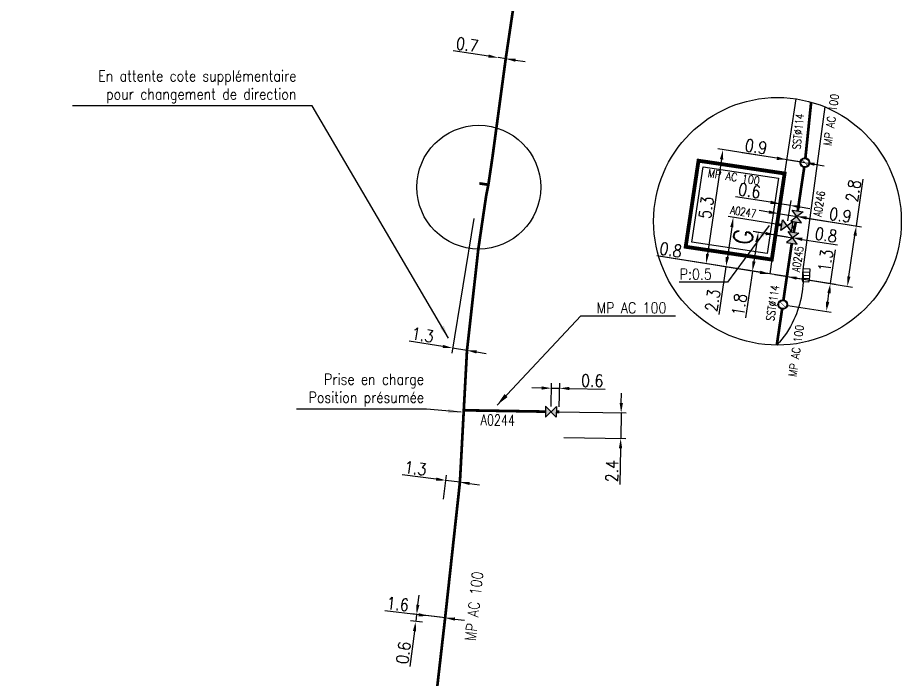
# Model space of a CAD drawing. Header units: millimetres. Extents: x 184000 to 185000, y 128000 to 129000.
# Drawn here: x 184907.2 to 184988.4, y 128360.2 to 128421 of the extents above; entities that cross this region are included whole.
import ezdxf
from ezdxf.enums import TextEntityAlignment as Align

# ---------------------------------------------------------------- set-up
doc = ezdxf.new("R2010")
doc.units = ezdxf.units.MM
doc.header["$PDMODE"] = 34
doc.layers.get('0').update_dxf_attribs({"linetype": 'CONTINUOUS'})
doc.layers.get('DEFPOINTS').update_dxf_attribs({"linetype": 'CONTINUOUS'})
for name, color, linetype in [('G_120', 4, 'CONTINUOUS'), ('G_300', 7, 'CONTINUOUS'), ('G_900', 7, 'CONTINUOUS')]:
    doc.layers.add(name, color=color, linetype=linetype)
doc.styles.get("Standard").update_dxf_attribs({"font": 'romans.shx', "width": 0.85})
doc.linetypes.add('G_typB_AP', pattern='A,5,-0.3,["o",Standard,S=1.5,R=0,X=0,Y=-0.5],-1.65', length=6.95)
doc.dimstyles.get("Standard").update_dxf_attribs({"dimtxt": 1.5, "dimasz": 1.2, "dimexe": 0.625, "dimexo": 0.625, "dimgap": 0.25, "dimtad": 1, "dimdec": 1, "dimzin": 0, "dimdsep": 46, "dimtxsty": 'Standard', "dimcen": -0.5, "dimadec": 0, "dimazin": 0, "dimtfac": 1, "dimtdec": 1, "dimtmove": 0, "dimatfit": 3, "dimfxl": 0, "dimtolj": 1, "dimtzin": 0, "dimarcsym": 0})

# ---------------------------------------------------------------- blocks, each defined once
blk = doc.blocks.new('G_300_04')
at = {"linetype": 'Continuous'}
h = blk.add_hatch(color=0, dxfattribs=at)
h.paths.add_polyline_path([(-0.5, 0.5), (-0.5, -0.5), (0, 0)])
h.paths.add_polyline_path([(0.5, 0.5), (0, 0), (0.5, -0.5)])
at = {"color": 0, "linetype": 'Continuous', "flags": 128}
blk.add_lwpolyline([(-0.5, -0.5), (0.5, 0.5), (0.5, -0.5), (-0.5, 0.5)], close=True, dxfattribs=at)
at = {"color": 0, "linetype": 'Continuous', "width": 0.75}
blk.add_attdef('NUM', text='', height=1, dxfattribs=at).set_placement((0, 1.782), align=Align.MIDDLE_CENTER)
at = {"color": 0, "linetype": 'Continuous', "width": 0.75, "flags": 3}
for tag, p in [('DEF_LEG', (0, -5)), ('DEF_COUP', (0, -7.5)), ('DEF_TYPE', (0, -10))]:
    blk.add_attdef(tag, text='', height=1.2, dxfattribs=at).set_placement(p, align=Align.MIDDLE)
blk = doc.blocks.new('G_330_16')
at = {"linetype": 'Continuous'}
h = blk.add_hatch(color=0, dxfattribs=at)
h.paths.add_polyline_path([(-0.438, 0, 1), (0.438, 0, 1)])
h.paths.add_polyline_path([(0.375, 0, 1), (-0.375, 0, 1)], flags=16)
at = {"color": 0, "linetype": 'Continuous', "const_width": 0.0625, "flags": 128}
blk.add_lwpolyline([(0.297, -0.297), (-0.297, 0.297)], dxfattribs=at)
at = {"color": 0, "linetype": 'Continuous'}
for radius in [0.438, 0.375]:
    blk.add_circle((0, 0), radius, dxfattribs=at)
at = {"color": 0, "linetype": 'Continuous', "width": 0.75}
blk.add_attdef('TPS', text='', height=1, dxfattribs=at).set_placement((0, 2.434), align=Align.MIDDLE)
at = {"color": 0, "linetype": 'Continuous', "width": 0.75, "flags": 3}
for tag, p in [('DEF_LEG', (0, -5)), ('DEF_COUP', (0, -7.5)), ('DEF_TYPE', (0, -10))]:
    blk.add_attdef(tag, text='', height=1.2, dxfattribs=at).set_placement(p, align=Align.MIDDLE)
blk = doc.blocks.new('*D655')
at = {"layer": 'DEFPOINTS', "color": 0, "linetype": 'Continuous', "transparency": 16777216}
for p in [(184943.765, 128365.489), (184944.846, 128365.361), (184946.469, 128365.822)]:
    blk.add_point(p, dxfattribs=at)
at = {"layer": 'G_120', "color": 0, "linetype": 'Continuous', "lineweight": -2, "transparency": 16777216}
for p, q in [((184943.964, 128367.027), (184944.08, 128367.919)), ((184946.003, 128365.877), (184943.383, 128366.19)), ((184943.849, 128366.134), (184943.765, 128365.489)), ((184944.381, 128365.416), (184943.3, 128365.545)), ((184943.65, 128364.597), (184943.23, 128361.345))]:
    blk.add_line(p, q, dxfattribs=at)
at = {"layer": 'G_120', "color": 0, "linetype": 'Continuous', "transparency": 16777216}
for points in [[(184943.815, 128367.046), (184944.113, 128367.007), (184943.849, 128366.134)], [(184943.501, 128364.616), (184943.799, 128364.578), (184943.765, 128365.489)]]:
    blk.add_solid(points, dxfattribs=at)
at = {"layer": 'G_120', "color": 0, "linetype": 'Continuous', "transparency": 16777216, "insert": (184942.639, 128362.621), "char_height": 1.125, "attachment_point": 5, "rotation": 82.63581}
blk.add_mtext('\\A1;0.6', dxfattribs=at)
blk = doc.blocks.new('*D656')
at = {"layer": 'DEFPOINTS', "color": 0, "linetype": 'Continuous', "transparency": 16777216}
for p in [(184946.539, 128378.462), (184947.829, 128378.295), (184946.256, 128376.271)]:
    blk.add_point(p, dxfattribs=at)
at = {"layer": 'G_120', "color": 0, "linetype": 'Continuous', "lineweight": -2, "transparency": 16777216}
for p, q in [((184945.647, 128378.577), (184942.531, 128378.98)), ((184946.316, 128376.736), (184946.599, 128378.927)), ((184947.829, 128378.295), (184946.539, 128378.462)), ((184948.721, 128378.18), (184949.614, 128378.064))]:
    blk.add_line(p, q, dxfattribs=at)
at = {"layer": 'G_120', "color": 0, "linetype": 'Continuous', "transparency": 16777216}
for points in [[(184945.666, 128378.726), (184945.628, 128378.428), (184946.539, 128378.462)], [(184948.74, 128378.328), (184948.702, 128378.031), (184947.829, 128378.295)]]:
    blk.add_solid(points, dxfattribs=at)
at = {"layer": 'G_120', "color": 0, "linetype": 'Continuous', "transparency": 16777216, "insert": (184943.739, 128379.58), "char_height": 1.125, "attachment_point": 5, "rotation": 352.63581}
blk.add_mtext('\\A1;1.3', dxfattribs=at)
blk = doc.blocks.new('*D657')
at = {"layer": 'DEFPOINTS', "color": 0, "linetype": 'Continuous', "transparency": 16777216}
for p in [(184944.929, 128366.005), (184944.929, 128366.005), (184946.469, 128365.822)]:
    blk.add_point(p, dxfattribs=at)
at = {"layer": 'G_120', "color": 0, "linetype": 'Continuous', "lineweight": -2, "transparency": 16777216}
for p, q in [((184944.036, 128366.112), (184940.916, 128366.484)), ((184946.469, 128365.822), (184944.929, 128366.005)), ((184947.362, 128365.715), (184948.256, 128365.609))]:
    blk.add_line(p, q, dxfattribs=at)
at = {"layer": 'G_120', "color": 0, "linetype": 'Continuous', "transparency": 16777216}
for points in [[(184944.054, 128366.261), (184944.018, 128365.963), (184944.929, 128366.005)], [(184947.38, 128365.864), (184947.344, 128365.566), (184946.469, 128365.822)]]:
    blk.add_solid(points, dxfattribs=at)
at = {"layer": 'G_120', "color": 0, "linetype": 'Continuous', "transparency": 16777216, "insert": (184942.118, 128367.096), "char_height": 1.125, "attachment_point": 5, "rotation": 353.20021}
blk.add_mtext('\\A1;1.6', dxfattribs=at)
blk = doc.blocks.new('*D658')
at = {"layer": 'DEFPOINTS', "color": 0, "linetype": 'Continuous', "transparency": 16777216}
for p in [(184956.193, 128384.772), (184956.913, 128382.41), (184962.604, 128382.315)]:
    blk.add_point(p, dxfattribs=at)
at = {"layer": 'G_300', "color": 0, "linetype": 'Continuous', "lineweight": -2, "transparency": 16777216}
for p, q in [((184962.659, 128385.565), (184962.674, 128386.465)), ((184956.662, 128384.765), (184963.112, 128384.657)), ((184962.644, 128384.665), (184962.604, 128382.315)), ((184957.382, 128382.402), (184963.073, 128382.307)), ((184962.589, 128381.415), (184962.534, 128378.092))]:
    blk.add_line(p, q, dxfattribs=at)
at = {"layer": 'G_300', "color": 0, "linetype": 'Continuous', "transparency": 16777216}
for points in [[(184962.509, 128385.567), (184962.809, 128385.562), (184962.644, 128384.665)], [(184962.439, 128381.418), (184962.739, 128381.413), (184962.604, 128382.315)]]:
    blk.add_solid(points, dxfattribs=at)
at = {"layer": 'G_300', "color": 0, "linetype": 'Continuous', "transparency": 16777216, "insert": (184961.804, 128379.316), "char_height": 1.125, "attachment_point": 5, "rotation": 89.04408}
blk.add_mtext('\\A1;2.4', dxfattribs=at)
blk = doc.blocks.new('*D659')
at = {"layer": 'DEFPOINTS', "color": 0, "linetype": 'Continuous', "transparency": 16777216}
for p in [(184956.988, 128386.923), (184956.193, 128384.772), (184956.952, 128384.76)]:
    blk.add_point(p, dxfattribs=at)
at = {"layer": 'G_300', "color": 0, "linetype": 'Continuous', "lineweight": -2, "transparency": 16777216}
for p, q in [((184956.201, 128385.241), (184956.237, 128387.405)), ((184956.96, 128385.228), (184956.996, 128387.392)), ((184955.329, 128386.951), (184954.43, 128386.966)), ((184956.229, 128386.936), (184956.988, 128386.923)), ((184957.888, 128386.908), (184961.166, 128386.854))]:
    blk.add_line(p, q, dxfattribs=at)
at = {"layer": 'G_300', "color": 0, "linetype": 'Continuous', "transparency": 16777216}
for points in [[(184955.332, 128387.101), (184955.327, 128386.801), (184956.229, 128386.936)], [(184957.891, 128387.058), (184957.886, 128386.758), (184956.988, 128386.923)]]:
    blk.add_solid(points, dxfattribs=at)
at = {"layer": 'G_300', "color": 0, "linetype": 'Continuous', "transparency": 16777216, "insert": (184959.99, 128387.623), "char_height": 1.125, "attachment_point": 5, "rotation": 359.04408}
blk.add_mtext('\\A1;0.6', dxfattribs=at)
blk = doc.blocks.new('*D661')
at = {"layer": 'DEFPOINTS', "color": 0, "linetype": 'Continuous', "transparency": 16777216}
for p in [(184949.192, 128402.998), (184947.161, 128390.624), (184948.479, 128390.412)]:
    blk.add_point(p, dxfattribs=at)
at = {"layer": 'G_120', "color": 0, "linetype": 'Continuous', "lineweight": -2, "transparency": 16777216}
for p, q in [((184949.116, 128402.535), (184947.085, 128390.162)), ((184946.272, 128390.768), (184943.171, 128391.268)), ((184948.479, 128390.412), (184947.161, 128390.624)), ((184949.367, 128390.269), (184950.256, 128390.125))]:
    blk.add_line(p, q, dxfattribs=at)
at = {"layer": 'G_120', "color": 0, "linetype": 'Continuous', "transparency": 16777216}
for points in [[(184946.296, 128390.916), (184946.249, 128390.62), (184947.161, 128390.624)], [(184949.391, 128390.417), (184949.344, 128390.121), (184948.479, 128390.412)]]:
    blk.add_solid(points, dxfattribs=at)
at = {"layer": 'G_120', "color": 0, "linetype": 'Continuous', "transparency": 16777216, "insert": (184944.397, 128391.83), "char_height": 1.125, "attachment_point": 5, "rotation": 350.83988}
blk.add_mtext('\\A1;1.3', dxfattribs=at)
blk = doc.blocks.new('*D662')
at = {"layer": 'DEFPOINTS', "color": 0, "linetype": 'Continuous', "transparency": 16777216}
for p in [(184951.345, 128417.32), (184951.345, 128417.32), (184952.038, 128417.217)]:
    blk.add_point(p, dxfattribs=at)
at = {"layer": 'G_120', "color": 0, "linetype": 'Continuous', "lineweight": -2, "transparency": 16777216}
for p, q in [((184950.455, 128417.452), (184947.212, 128417.935)), ((184952.038, 128417.217), (184951.345, 128417.32)), ((184952.928, 128417.085), (184953.818, 128416.952))]:
    blk.add_line(p, q, dxfattribs=at)
at = {"layer": 'G_120', "color": 0, "linetype": 'Continuous', "transparency": 16777216}
for points in [[(184950.477, 128417.601), (184950.433, 128417.304), (184951.345, 128417.32)], [(184952.95, 128417.233), (184952.906, 128416.936), (184952.038, 128417.217)]]:
    blk.add_solid(points, dxfattribs=at)
at = {"layer": 'G_120', "color": 0, "linetype": 'Continuous', "transparency": 16777216, "insert": (184948.499, 128418.502), "char_height": 1.125, "attachment_point": 5, "rotation": 351.54045}
blk.add_mtext('\\A1;0.7', dxfattribs=at)
blk = doc.blocks.new('*D678')
at = {"layer": 'DEFPOINTS', "color": 0, "linetype": 'Continuous', "transparency": 16777216}
for p in [(184976.295, 128397.444), (184976.295, 128397.444), (184977.875, 128397.193)]:
    blk.add_point(p, dxfattribs=at)
at = {"layer": 'G_900', "color": 0, "linetype": 'Continuous', "lineweight": -2, "transparency": 16777216}
for p, q in [((184975.406, 128397.586), (184965.916, 128399.097)), ((184977.875, 128397.193), (184976.295, 128397.444)), ((184978.764, 128397.051), (184979.653, 128396.91))]:
    blk.add_line(p, q, dxfattribs=at)
at = {"layer": 'G_900', "color": 0, "linetype": 'Continuous', "transparency": 16777216}
for points in [[(184975.43, 128397.734), (184975.383, 128397.438), (184976.295, 128397.444)], [(184978.787, 128397.199), (184978.74, 128396.903), (184977.875, 128397.193)]]:
    blk.add_solid(points, dxfattribs=at)
at = {"layer": 'G_900', "color": 0, "linetype": 'Continuous', "transparency": 16777216, "insert": (184967.208, 128399.651), "char_height": 1.125, "attachment_point": 5, "rotation": 350.95157}
blk.add_mtext('\\A1;0.8', dxfattribs=at)
blk = doc.blocks.new('*D679')
at = {"layer": 'DEFPOINTS', "color": 0, "linetype": 'Continuous', "transparency": 16777216}
for p in [(184976.825, 128401.005), (184976.825, 128401.005), (184978.405, 128400.754)]:
    blk.add_point(p, dxfattribs=at)
at = {"layer": 'G_900', "color": 0, "linetype": 'Continuous', "lineweight": -2, "transparency": 16777216}
for p, q in [((184975.936, 128401.147), (184975.047, 128401.288)), ((184976.825, 128401.005), (184978.405, 128400.754)), ((184979.293, 128400.612), (184982.531, 128400.096))]:
    blk.add_line(p, q, dxfattribs=at)
at = {"layer": 'G_900', "color": 0, "linetype": 'Continuous', "transparency": 16777216}
for points in [[(184975.959, 128401.295), (184975.912, 128400.999), (184976.825, 128401.005)], [(184979.317, 128400.76), (184979.27, 128400.464), (184978.405, 128400.754)]]:
    blk.add_solid(points, dxfattribs=at)
at = {"layer": 'G_900', "color": 0, "linetype": 'Continuous', "transparency": 16777216, "insert": (184981.475, 128401.024), "char_height": 1.125, "attachment_point": 5, "rotation": 350.95157}
blk.add_mtext('\\A1;0.8', dxfattribs=at)
blk = doc.blocks.new('*D680')
at = {"layer": 'DEFPOINTS', "color": 0, "linetype": 'Continuous', "transparency": 16777216}
for p in [(184978.405, 128400.754), (184974.717, 128397.696), (184976.295, 128397.444)]:
    blk.add_point(p, dxfattribs=at)
at = {"layer": 'G_900', "color": 0, "linetype": 'Continuous', "lineweight": -2, "transparency": 16777216}
for p, q in [((184977.942, 128400.827), (184974.784, 128401.33)), ((184975.115, 128400.366), (184974.85, 128398.586)), ((184975.832, 128397.518), (184974.254, 128397.769)), ((184974.717, 128397.696), (184974.078, 128393.395))]:
    blk.add_line(p, q, dxfattribs=at)
at = {"layer": 'G_900', "color": 0, "linetype": 'Continuous', "transparency": 16777216}
for points in [[(184974.966, 128400.388), (184975.263, 128400.344), (184975.247, 128401.256)], [(184974.701, 128398.608), (184974.998, 128398.564), (184974.717, 128397.696)]]:
    blk.add_solid(points, dxfattribs=at)
at = {"layer": 'G_900', "color": 0, "linetype": 'Continuous', "transparency": 16777216, "insert": (184973.501, 128394.614), "char_height": 1.125, "attachment_point": 5, "rotation": 81.54045}
blk.add_mtext('\\A1;1.8', dxfattribs=at)
blk = doc.blocks.new('*D681')
at = {"layer": 'DEFPOINTS', "color": 0, "linetype": 'Continuous', "transparency": 16777216}
for p in [(184977.119, 128402.983), (184977.119, 128402.983), (184978.798, 128402.716)]:
    blk.add_point(p, dxfattribs=at)
at = {"layer": 'G_900', "color": 0, "linetype": 'Continuous', "lineweight": -2, "transparency": 16777216}
for p, q in [((184976.23, 128403.125), (184975.341, 128403.267)), ((184977.119, 128402.983), (184978.798, 128402.716)), ((184979.686, 128402.575), (184983.823, 128401.916))]:
    blk.add_line(p, q, dxfattribs=at)
at = {"layer": 'G_900', "color": 0, "linetype": 'Continuous', "transparency": 16777216}
for points in [[(184976.254, 128403.273), (184976.206, 128402.977), (184977.119, 128402.983)], [(184979.71, 128402.723), (184979.663, 128402.426), (184978.798, 128402.716)]]:
    blk.add_solid(points, dxfattribs=at)
at = {"layer": 'G_900', "color": 0, "linetype": 'Continuous', "transparency": 16777216, "insert": (184982.789, 128402.84), "char_height": 1.125, "attachment_point": 5, "rotation": 350.95157}
blk.add_mtext('\\A1;0.9', dxfattribs=at)
blk = doc.blocks.new('*D682')
at = {"layer": 'DEFPOINTS', "color": 0, "linetype": 'Continuous', "transparency": 16777216}
for p in [(184977.894, 128401.847), (184972.274, 128398.085), (184976.295, 128397.444)]:
    blk.add_point(p, dxfattribs=at)
at = {"layer": 'G_900', "color": 0, "linetype": 'Continuous', "lineweight": -2, "transparency": 16777216}
for p, q in [((184977.431, 128401.921), (184972.487, 128402.708)), ((184972.818, 128401.745), (184972.406, 128398.975)), ((184972.274, 128398.085), (184971.624, 128393.717)), ((184975.832, 128397.518), (184971.811, 128398.158))]:
    blk.add_line(p, q, dxfattribs=at)
at = {"layer": 'G_900', "color": 0, "linetype": 'Continuous', "transparency": 16777216}
for points in [[(184972.67, 128401.767), (184972.966, 128401.722), (184972.95, 128402.635)], [(184972.258, 128398.997), (184972.554, 128398.953), (184972.274, 128398.085)]]:
    blk.add_solid(points, dxfattribs=at)
at = {"layer": 'G_900', "color": 0, "linetype": 'Continuous', "transparency": 16777216, "insert": (184971.057, 128395.004), "char_height": 1.125, "attachment_point": 5, "rotation": 81.54045}
blk.add_mtext('\\A1;2.3', dxfattribs=at)
blk = doc.blocks.new('*D683')
at = {"layer": 'DEFPOINTS', "color": 0, "linetype": 'Continuous', "transparency": 16777216}
for p in [(184978.798, 128402.716), (184976.295, 128397.444), (184983.44, 128396.307)]:
    blk.add_point(p, dxfattribs=at)
at = {"layer": 'G_900', "color": 0, "linetype": 'Continuous', "lineweight": -2, "transparency": 16777216}
for p, q in [((184984.263, 128401.846), (184984.901, 128406.135)), ((184979.261, 128402.642), (184984.726, 128401.772)), ((184983.572, 128397.197), (184984.131, 128400.955)), ((184976.758, 128397.371), (184983.903, 128396.233))]:
    blk.add_line(p, q, dxfattribs=at)
at = {"layer": 'G_900', "color": 0, "linetype": 'Continuous', "transparency": 16777216}
for points in [[(184983.983, 128400.978), (184984.279, 128400.933), (184984.263, 128401.846)], [(184983.424, 128397.219), (184983.72, 128397.175), (184983.44, 128396.307)]]:
    blk.add_solid(points, dxfattribs=at)
at = {"layer": 'G_900', "color": 0, "linetype": 'Continuous', "transparency": 16777216, "insert": (184983.985, 128405.069), "char_height": 1.125, "attachment_point": 5, "rotation": 81.54045}
blk.add_mtext('\\A1;2.8', dxfattribs=at)
blk = doc.blocks.new('*D684')
at = {"layer": 'DEFPOINTS', "color": 0, "linetype": 'Continuous', "transparency": 16777216}
for p in [(184979.533, 128407.662), (184970.448, 128398.376), (184976.295, 128397.444)]:
    blk.add_point(p, dxfattribs=at)
at = {"layer": 'G_900', "color": 0, "linetype": 'Continuous', "lineweight": -2, "transparency": 16777216}
for p, q in [((184979.07, 128407.735), (184971.544, 128408.934)), ((184971.874, 128407.97), (184970.58, 128399.266)), ((184975.832, 128397.518), (184969.985, 128398.449))]:
    blk.add_line(p, q, dxfattribs=at)
at = {"layer": 'G_900', "color": 0, "linetype": 'Continuous', "transparency": 16777216}
for points in [[(184971.726, 128407.992), (184972.023, 128407.948), (184972.007, 128408.86)], [(184970.432, 128399.288), (184970.728, 128399.244), (184970.448, 128398.376)]]:
    blk.add_solid(points, dxfattribs=at)
at = {"layer": 'G_900', "color": 0, "linetype": 'Continuous', "transparency": 16777216, "insert": (184970.456, 128403.533), "char_height": 1.125, "attachment_point": 5, "rotation": 81.54045}
blk.add_mtext('\\A1;5.3', dxfattribs=at)
blk = doc.blocks.new('*D685')
at = {"layer": 'DEFPOINTS', "color": 0, "linetype": 'Continuous', "transparency": 16777216}
for p in [(184977.272, 128403.878), (184976.972, 128401.994), (184977.894, 128401.847)]:
    blk.add_point(p, dxfattribs=at)
at = {"layer": 'G_900', "color": 0, "linetype": 'Continuous', "lineweight": -2, "transparency": 16777216}
for p, q in [((184976.383, 128404.019), (184973.145, 128404.535)), ((184977.045, 128402.457), (184977.345, 128404.341)), ((184978.194, 128403.731), (184977.272, 128403.878)), ((184977.968, 128402.31), (184978.268, 128404.194)), ((184979.083, 128403.589), (184979.972, 128403.448))]:
    blk.add_line(p, q, dxfattribs=at)
at = {"layer": 'G_900', "color": 0, "linetype": 'Continuous', "transparency": 16777216}
for points in [[(184976.406, 128404.167), (184976.359, 128403.871), (184977.272, 128403.878)], [(184979.107, 128403.737), (184979.059, 128403.441), (184978.194, 128403.731)]]:
    blk.add_solid(points, dxfattribs=at)
at = {"layer": 'G_900', "color": 0, "linetype": 'Continuous', "transparency": 16777216, "insert": (184974.438, 128405.089), "char_height": 1.125, "attachment_point": 5, "rotation": 350.95157}
blk.add_mtext('\\A1;0.6', dxfattribs=at)
blk = doc.blocks.new('*D686')
at = {"layer": 'DEFPOINTS', "color": 0, "linetype": 'Continuous', "transparency": 16777216}
for p in [(184977.854, 128407.929), (184977.854, 128407.929), (184979.533, 128407.662)]:
    blk.add_point(p, dxfattribs=at)
at = {"layer": 'G_900', "color": 0, "linetype": 'Continuous', "lineweight": -2, "transparency": 16777216}
for p, q in [((184976.966, 128408.071), (184973.773, 128408.579)), ((184979.533, 128407.662), (184977.854, 128407.929)), ((184980.422, 128407.52), (184981.311, 128407.379))]:
    blk.add_line(p, q, dxfattribs=at)
at = {"layer": 'G_900', "color": 0, "linetype": 'Continuous', "transparency": 16777216}
for points in [[(184976.989, 128408.219), (184976.942, 128407.922), (184977.854, 128407.929)], [(184980.446, 128407.668), (184980.398, 128407.372), (184979.533, 128407.662)]]:
    blk.add_solid(points, dxfattribs=at)
at = {"layer": 'G_900', "color": 0, "linetype": 'Continuous', "transparency": 16777216, "insert": (184975.043, 128409.136), "char_height": 1.125, "attachment_point": 5, "rotation": 350.95157}
blk.add_mtext('\\A1;0.9', dxfattribs=at)
blk = doc.blocks.new('*D687')
at = {"layer": 'DEFPOINTS', "color": 0, "linetype": 'Continuous', "transparency": 16777216}
for p in [(184976.295, 128397.444), (184981.877, 128396.555), (184977.497, 128394.62)]:
    blk.add_point(p, dxfattribs=at)
at = {"layer": 'G_900', "color": 0, "linetype": 'Continuous', "lineweight": -2, "transparency": 16777216}
for p, q in [((184981.877, 128396.555), (184982.339, 128399.663)), ((184976.758, 128397.371), (184982.34, 128396.482)), ((184981.627, 128394.874), (184981.744, 128395.665)), ((184977.96, 128394.547), (184981.957, 128393.91))]:
    blk.add_line(p, q, dxfattribs=at)
at = {"layer": 'G_900', "color": 0, "linetype": 'Continuous', "transparency": 16777216}
for points in [[(184981.596, 128395.687), (184981.893, 128395.643), (184981.877, 128396.555)], [(184981.478, 128394.896), (184981.775, 128394.852), (184981.494, 128393.984)]]:
    blk.add_solid(points, dxfattribs=at)
at = {"layer": 'G_900', "color": 0, "linetype": 'Continuous', "transparency": 16777216, "insert": (184981.432, 128398.665), "char_height": 1.125, "attachment_point": 5, "rotation": 81.54045}
blk.add_mtext('\\A1;1.3', dxfattribs=at)

msp = doc.modelspace()

# ---------------------------------------------------------------- linework, layer by layer
at = {"layer": 'G_120', "linetype": 'G_typB_AP', "ltscale": 0.5, "const_width": 0.25, "flags": 128}
msp.add_lwpolyline([(184927.326, 128317.637), (184927.522, 128317.609, -0.281967), (184927.941, 128317.767), (184927.941, 128317.767), (184929.219, 128317.583), (184938.128, 128316.295), (184939.048, 128316.38), (184941.01, 128317.468), (184941.05, 128317.766), (184942.205, 128329.729), (184943.677, 128341.643), (184943.677, 128341.643), (184945.066, 128353.563), (184945.066, 128353.563), (184946.469, 128365.822), (184947.829, 128378.295), (184948.183, 128384.906), (184948.479, 128390.412), (184949.519, 128399.722), (184949.793, 128401.586), (184949.982, 128402.872), (184950.246, 128404.652), (184950.345, 128405.143), (184950.443, 128405.634), (184950.811, 128408.106), (184952.038, 128417.217), (184952.038, 128417.217), (184953.806, 128429.106), (184953.806, 128429.106), (184955.575, 128440.975), (184955.575, 128440.975), (184956.196, 128446.039), (184956.196, 128446.039), (184956.764, 128450.19), (184956.845, 128450.785), (184956.845, 128450.785), (184956.936, 128454.557), (184956.936, 128454.557), (184955.613, 128459.064), (184955.613, 128459.064), (184945.869, 128466.625), (184945.869, 128466.625), (184936.868, 128474.56), (184928.159, 128482.671), (184928.159, 128482.671), (184919.212, 128490.67), (184910.32, 128498.726), (184910.32, 128498.726), (184901.241, 128506.682), (184892.347, 128514.768), (184890.193, 128516.779), (184889.338, 128517.577), (184889.145, 128517.847), (184887.998, 128518.925), (184887.998, 128518.925), (184887.998, 128518.925), (184883.433, 128523.192)], format="xyb", dxfattribs=at)
at = {"layer": 'G_120', "linetype": 'G_typB_AP', "ltscale": 0.5, "const_width": 0.25}
msp.add_lwpolyline([(184950.443, 128405.634), (184949.612, 128405.76)], dxfattribs=at)
at = {"layer": 'G_120', "linetype": 'G_typB_AP', "ltscale": 0.5, "const_width": 0.25, "flags": 128}
for points in [[(184955.693, 128384.781), (184948.183, 128384.906)], [(184956.952, 128384.76), (184956.693, 128384.764)]]:
    msp.add_lwpolyline(points, dxfattribs=at)
at = {"layer": 'G_900', "color": 252}
for p, q in [((184979.312, 128396.838), (184979.376, 128397.936)), ((184979.376, 128397.936), (184979.975, 128397.901)), ((184979.975, 128397.901), (184979.911, 128396.803)), ((184979.323, 128397.038), (184979.922, 128397.003)), ((184979.341, 128397.337), (184979.94, 128397.302)), ((184979.358, 128397.637), (184979.957, 128397.602)), ((184979.312, 128396.838), (184979.306, 128396.738)), ((184979.306, 128396.738), (184979.905, 128396.703)), ((184979.905, 128396.703), (184979.911, 128396.803))]:
    msp.add_line(p, q, dxfattribs=at)
at = {"layer": 'G_900', "color": 252, "flags": 128}
msp.add_lwpolyline([(184978.714, 128413.526), (184977.667, 128406.668), (184976.49, 128398.755), (184976.295, 128397.444), (184966.093, 128399.069)], dxfattribs=at)
at = {"layer": 'G_900', "color": 4, "linetype": 'Continuous', "ltscale": 0.5, "const_width": 0.25, "flags": 128}
for points in [[(184980.108, 128413.225), (184979.578, 128408.095)], [(184979.47, 128407.234), (184978.871, 128403.211)], [(184978.7, 128402.226), (184978.504, 128401.252)], [(184978.331, 128400.259), (184977.875, 128397.193), (184977.875, 128397.193), (184977.56, 128395.049)], [(184977.434, 128394.192), (184976.949, 128390.893), (184976.949, 128390.893)]]:
    msp.add_lwpolyline(points, dxfattribs=at)
at = {"layer": 'G_900', "color": 252, "flags": 128}
msp.add_lwpolyline([(184981.371, 128412.787), (184979.332, 128397.848, -0.131764), (184978.525, 128393.236, -0.078598), (184976.949, 128390.893, -0.078598)], format="xyb", dxfattribs=at)
at = {"layer": 'G_900', "color": 0, "linetype": 'Continuous', "const_width": 0.35, "flags": 128}
msp.add_lwpolyline([(184969.754, 128407.844), (184977.667, 128406.668), (184976.49, 128398.755), (184968.577, 128399.931)], close=True, dxfattribs=at)
at = {"layer": 'G_900', "color": 0, "linetype": 'Continuous', "flags": 128}
msp.add_lwpolyline([(184970.175, 128407.276), (184977.099, 128406.247), (184976.069, 128399.323), (184969.145, 128400.352)], close=True, dxfattribs=at)
at = {"layer": 'G_900', "color": 4, "linetype": 'Continuous', "ltscale": 0.5, "flags": 128}
for points in [[(184976.972, 128401.994, 0.25, 0.25, 0), (184977.4, 128401.926, 0.25, 0.25, 0)], [(184978.388, 128401.769, 0.25, 0.25, 0), (184978.601, 128401.735, 0, 0, 0)]]:
    msp.add_lwpolyline(points, format="xyseb", dxfattribs=at)
at = {"layer": 'G_900', "color": 252, "ltscale": 0.5, "flags": 128}
msp.add_lwpolyline([(184976.49, 128398.755), (184968.577, 128399.931), (184968.577, 128399.931)], dxfattribs=at)
at = {"layer": 'G_900', "ltscale": 0.5}
for centre, radius in [((184977.013, 128402.273), 11.381), ((184949.56, 128405.411), 5.69)]:
    msp.add_circle(centre, radius, dxfattribs=at)

# ---------------------------------------------------------------- block references
at = {"layer": 'G_300', "ltscale": 0.5}
ref = msp.add_blockref('G_300_04', (184956.193, 128384.772), dxfattribs=dict(at, rotation=359.0440810999438))
ref.add_attrib('NUM', 'A0244', dxfattribs={"layer": '0', "color": 0, "linetype": 'Continuous', "height": 1, "rotation": 359.04408, "width": 0.75}).set_placement((184951.315, 128384.006), align=Align.MIDDLE_CENTER)
at = {"layer": 'G_900', "ltscale": 0.5}
ref = msp.add_blockref('G_330_16', (184979.533, 128407.662), dxfattribs=at)
ref.add_attrib('TPS', 'SST%%C114', dxfattribs={"layer": '0', "color": 0, "linetype": 'Continuous', "height": 0.75, "rotation": 84.09775, "width": 0.75}).set_placement((184978.918, 128410.519), align=Align.MIDDLE)
ref = msp.add_blockref('G_300_04', (184978.798, 128402.716), dxfattribs=dict(at, rotation=81.5404493279485))
ref.add_attrib('NUM', 'A0246', dxfattribs={"layer": '0', "color": 0, "linetype": 'Continuous', "height": 0.75, "rotation": 81.54045, "width": 0.75}).set_placement((184980.85, 128403.885), align=Align.MIDDLE_CENTER)
ref = msp.add_blockref('G_300_04', (184977.894, 128401.847), dxfattribs=dict(at, rotation=170.8447159105263))
ref.add_attrib('NUM', 'A0247', dxfattribs={"layer": '0', "color": 0, "linetype": 'Continuous', "height": 0.75, "rotation": 350.95157, "width": 0.75}).set_placement((184973.873, 128403.144), align=Align.MIDDLE_CENTER)
ref = msp.add_blockref('G_300_04', (184978.405, 128400.754), dxfattribs=dict(at, rotation=81.54044932825381))
ref.add_attrib('NUM', 'A0245', dxfattribs={"layer": '0', "color": 0, "linetype": 'Continuous', "height": 0.75, "rotation": 81.54045, "width": 0.75}).set_placement((184978.872, 128398.8), align=Align.MIDDLE_CENTER)
ref = msp.add_blockref('G_330_16', (184977.497, 128394.62), dxfattribs=at)
ref.add_attrib('TPS', 'SST%%C114', dxfattribs={"layer": '0', "color": 0, "linetype": 'Continuous', "height": 0.75, "rotation": 81.6411, "width": 0.75}).set_placement((184976.568, 128394.76), align=Align.MIDDLE)

# ---------------------------------------------------------------- texts
at = {"layer": 'G_120', "linetype": 'Continuous', "width": 0.85}
msp.add_text('MP AC 100', height=1, rotation=83.77714, dxfattribs=at).set_placement((184949.119, 128366.894), align=Align.MIDDLE)
at = {"layer": 'G_120', "linetype": 'Continuous', "char_height": 1}
for s, insert, attachment_point in [('En attente cote supplémentaire\\Ppour changement de direction', (184932.801, 128414.633), 6), ('P:0.5', (184970.975, 128397.417), 6), ('MP AC 100', (184960.392, 128394.325), 4), ('Prise en charge\\PPosition présumée', (184944.521, 128386.756), 6)]:
    msp.add_mtext(s, dxfattribs=dict(at, insert=insert, attachment_point=attachment_point))
at = {"layer": 'G_900', "color": 4, "linetype": 'Continuous', "width": 0.85}
for rotation, p in [(81.54045, (184981.945, 128411.604)), (351.23239, (184973.001, 128406.344)), (81.54045, (184978.719, 128390.373))]:
    msp.add_text('MP AC 100', height=0.75, rotation=rotation, dxfattribs=at).set_placement(p, align=Align.MIDDLE)
at = {"layer": 'G_900', "insert": (184973.863, 128400.832), "char_height": 1.75, "width": 6, "attachment_point": 5, "rotation": 81.54045}
msp.add_mtext('G', dxfattribs=at)

# ---------------------------------------------------------------- dimensions: what is measured, and where the dimension line sits
at = {"layer": 'G_120', "linetype": 'Continuous'}
for base, p1, p2, angle, override, picture, middle in [((184951.345, 128417.32), (184952.038, 128417.217), (184951.345, 128417.32), 351.54045, {"dimscale": 0.75, "dimatfit": 0}, '*D662', (184948.389, 128417.76)), ((184947.161, 128390.624), (184948.479, 128390.412), (184949.192, 128402.998), 350.83988, {"dimscale": 0.75, "dimatfit": 0}, '*D661', (184944.277, 128391.089)), ((184946.539, 128378.462), (184947.829, 128378.295), (184946.256, 128376.271), 352.63581, {"dimscale": 0.75, "dimatfit": 0}, '*D656', (184943.642, 128378.836)), ((184944.92945934, 128366.005244973), (184946.468556539, 128365.821724373), (184944.92945934, 128366.005244973), 353.200206624, {"dimscale": 0.75, "dimlfac": 1, "dimlunit": 2, "dimatfit": 0}, '*D657', (184942.029023575, 128366.35109039))]:
    dim = msp.add_linear_dim(base=base, p1=p1, p2=p2, angle=angle, dimstyle='Standard', override=override, dxfattribs=at)
    dim.commit()
    dim.dimension.update_dxf_attribs({"geometry": picture, "text_midpoint": middle, "dimtype": 160})
dim = msp.add_linear_dim(base=(184943.765, 128365.489), p1=(184946.469, 128365.822), p2=(184944.846, 128365.361), angle=82.63581, text='0.6', dimstyle='Standard', override={"dimscale": 0.75, "dimatfit": 0}, dxfattribs=at)
dim.commit()
dim.dimension.update_dxf_attribs({"geometry": '*D655', "text_midpoint": (184943.382, 128362.525), "dimtype": 160})
at = {"layer": 'G_300', "linetype": 'Continuous'}
dim = msp.add_linear_dim(base=(184956.988, 128386.923), p1=(184956.193, 128384.772), p2=(184956.952, 128384.76), angle=179.04408, text='0.6', dimstyle='Standard', override={"dimscale": 0.75, "dimatfit": 0}, dxfattribs=at)
dim.commit()
dim.dimension.update_dxf_attribs({"geometry": '*D659', "text_midpoint": (184959.977, 128386.873), "dimtype": 160})
dim = msp.add_linear_dim(base=(184962.6044, 128382.3152), p1=(184956.1932, 128384.7725), p2=(184956.9131, 128382.4101), angle=89.04408, dimstyle='Standard', override={"dimscale": 0.75, "dimatfit": 0}, dxfattribs=at)
dim.commit()
dim.dimension.update_dxf_attribs({"geometry": '*D658', "text_midpoint": (184962.5541, 128379.3035), "dimtype": 160})
at = {"layer": 'G_900', "linetype": 'Continuous'}
for base, p1, p2, angle, text, override, picture, middle in [((184977.854, 128407.929), (184979.533, 128407.662), (184977.854, 128407.929), 350.95157, '0.9', {"dimscale": 0.75, "dimlfac": 1, "dimlunit": 2, "dimatfit": 0}, '*D686', (184974.925, 128408.396)), ((184970.448, 128398.376), (184979.533, 128407.662), (184976.295, 128397.444), 81.54045, '5.3', {"dimscale": 0.75, "dimatfit": 0}, '*D684', (184971.198, 128403.423)), ((184977.272, 128403.878), (184977.894, 128401.847), (184976.972, 128401.994), 350.95157, '0.6', {"dimscale": 0.75, "dimatfit": 0}, '*D685', (184974.32, 128404.348)), ((184983.44, 128396.307), (184978.798, 128402.716), (184976.295, 128397.444), 81.54045, '2.8', {"dimscale": 0.75}, '*D683', (184984.726, 128404.959)), ((184977.119, 128402.983), (184978.798, 128402.716), (184977.119, 128402.983), 350.95157, '0.9', {"dimscale": 0.75, "dimatfit": 0}, '*D681', (184982.671, 128402.099)), ((184972.274, 128398.085), (184977.894, 128401.847), (184976.295, 128397.444), 81.54045, '2.3', {"dimscale": 0.75}, '*D682', (184971.799, 128394.893)), ((184976.825, 128401.005), (184978.405, 128400.754), (184976.825, 128401.005), 350.95157, '0.8', {"dimscale": 0.75}, '*D679', (184981.357, 128400.283)), ((184974.717, 128397.696), (184978.405, 128400.754), (184976.295, 128397.444), 81.54045, '1.8', {"dimscale": 0.75}, '*D680', (184974.243, 128394.504)), ((184981.877, 128396.555), (184977.497, 128394.62), (184976.295, 128397.444), 261.54045, '1.3', {"dimscale": 0.75}, '*D687', (184982.174, 128398.554))]:
    dim = msp.add_linear_dim(base=base, p1=p1, p2=p2, angle=angle, text=text, dimstyle='Standard', override=override, dxfattribs=at)
    dim.commit()
    dim.dimension.update_dxf_attribs({"geometry": picture, "text_midpoint": middle, "dimtype": 160})
at = {"layer": 'G_900', "color": 4, "linetype": 'Continuous'}
dim = msp.add_linear_dim(base=(184976.295, 128397.444), p1=(184977.875, 128397.193), p2=(184976.295, 128397.444), angle=350.95157, text='0.8', dimstyle='Standard', override={"dimscale": 0.75, "dimatfit": 0}, dxfattribs=at)
dim.commit()
dim.dimension.update_dxf_attribs({"geometry": '*D678', "text_midpoint": (184967.09, 128398.91), "dimtype": 160})

# ---------------------------------------------------------------- leaders
at = {"layer": 'G_120', "linetype": 'Continuous', "annotation_type": 0, "has_hookline": 1}
for points, hookline_direction, text_width in [([(184946.78, 128391.545), (184934.251, 128412.883), (184933.051, 128412.883)], 1, 20.562), ([(184976.245, 128401.897), (184972.425, 128396.667), (184971.225, 128396.667)], 1, 2.995), ([(184951.246, 128385.387), (184958.942, 128393.575), (184960.142, 128393.575)], 0, 7.245), ([(184947.936, 128384.723), (184944.771, 128385.006)], 1, 11.698)]:
    msp.add_leader(points, dimstyle='Standard', dxfattribs=dict(at, hookline_direction=hookline_direction, text_width=text_width))

doc.saveas('drawing.dxf')
